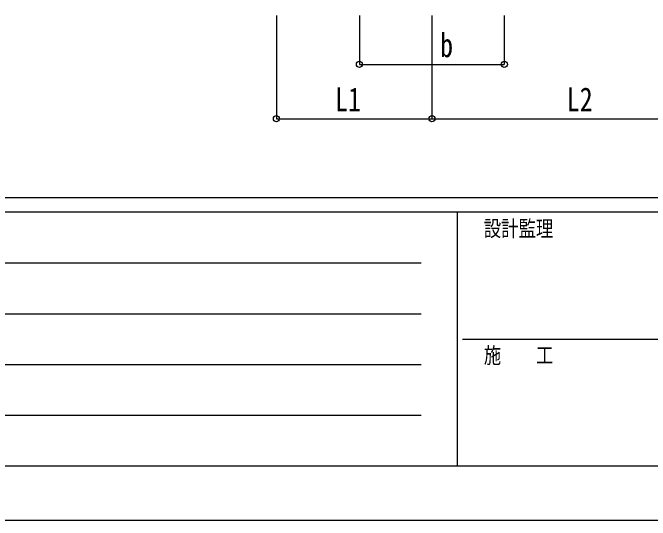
# Model space of a CAD drawing. Units: millimetres, scale not verified. Extents: x -16820 to 16820, y -11880 to 11880.
# Drawn here: x -7674 to -4154, y -11880 to -9079 of the extents above; entities that cross this region are included whole.
import ezdxf
from ezdxf.enums import TextEntityAlignment as Align

# ---------------------------------------------------------------- set-up
doc = ezdxf.new("R2010")
doc.units = ezdxf.units.MM
doc.header["$LTSCALE"] = 60
doc.layers.add('0-7_YKK_D', color=6, linetype='Continuous')
doc.layers.add('0-8_YKK_ZWAK', color=7, linetype='Continuous')
doc.styles.add('ＭＳ ゴシック', font='')
doc.styles.get('ＭＳ ゴシック').set_extended_font_data('MS Gothic')

msp = doc.modelspace()

# ---------------------------------------------------------------- linework, layer by layer
at = {"layer": '0-7_YKK_D'}
for p, q in [((-6218.31, -9093.65), (-6218.31, -9664.65)), ((-5759.8, -9093.65), (-5759.8, -9364.65)), ((-5359.8, -9093.65), (-5359.8, -9664.65)), ((-5359.8, -9093.65), (-5359.8, -9664.65)), ((-4959.8, -9093.65), (-4959.8, -9364.65)), ((-5759.8, -9363.65), (-4959.8, -9363.65)), ((-6218.31, -9663.65), (-5359.8, -9663.65)), ((-5359.8, -9663.65), (-3659.8, -9663.65))]:
    msp.add_line(p, q, dxfattribs=at)
for centre in [(-5759.8, -9363.65), (-4959.8, -9363.65), (-6218.31, -9663.65), (-5359.8, -9663.65), (-5359.8, -9663.65)]:
    msp.add_circle(centre, 17, dxfattribs=at)
at = {"layer": '0-8_YKK_ZWAK'}
for p, q in [((15580.08, -10100), (-15619.92, -10100)), ((-5219.92, -10180), (-15619.92, -10180)), ((-5219.92, -10180), (-5219.92, -11580)), ((-19.92, -10180), (-5219.92, -10180)), ((-15449.92, -10460), (-5419.92, -10460)), ((-15449.92, -10740), (-5419.92, -10740)), ((-5189.92, -10880), (-19.92, -10880)), ((-15449.92, -11020), (-5419.92, -11020)), ((-15449.92, -11300), (-5419.92, -11300)), ((-15619.92, -11580), (-5219.92, -11580)), ((-5219.92, -11580), (-19.92, -11580))]:
    msp.add_line(p, q, dxfattribs=at)
msp.add_lwpolyline([(-16820, -11880), (16820, -11880), (16820, 11880), (-16820, 11880)], close=True, dxfattribs=at)

# ---------------------------------------------------------------- texts
at = {"layer": '0-7_YKK_D', "style": 'ＭＳ ゴシック', "width": 0.8}
for s, p in [('b', (-5314.6, -9363.01)), ('L1', (-5894.66, -9662.37)), ('L2', (-4615.4, -9662.37))]:
    msp.add_text(s, height=132, dxfattribs=at).set_placement(p, align=Align.BOTTOM_LEFT)
at = {"layer": '0-8_YKK_ZWAK', "style": 'ＭＳ ゴシック', "width": 0.8}
for s, p in [('設計監理', (-5073.25, -10340)), ('施\u3000\u3000工', (-5073.25, -11040))]:
    msp.add_text(s, height=87.98, dxfattribs=at).set_placement(p, align=Align.BOTTOM_LEFT)

doc.saveas('drawing.dxf')
